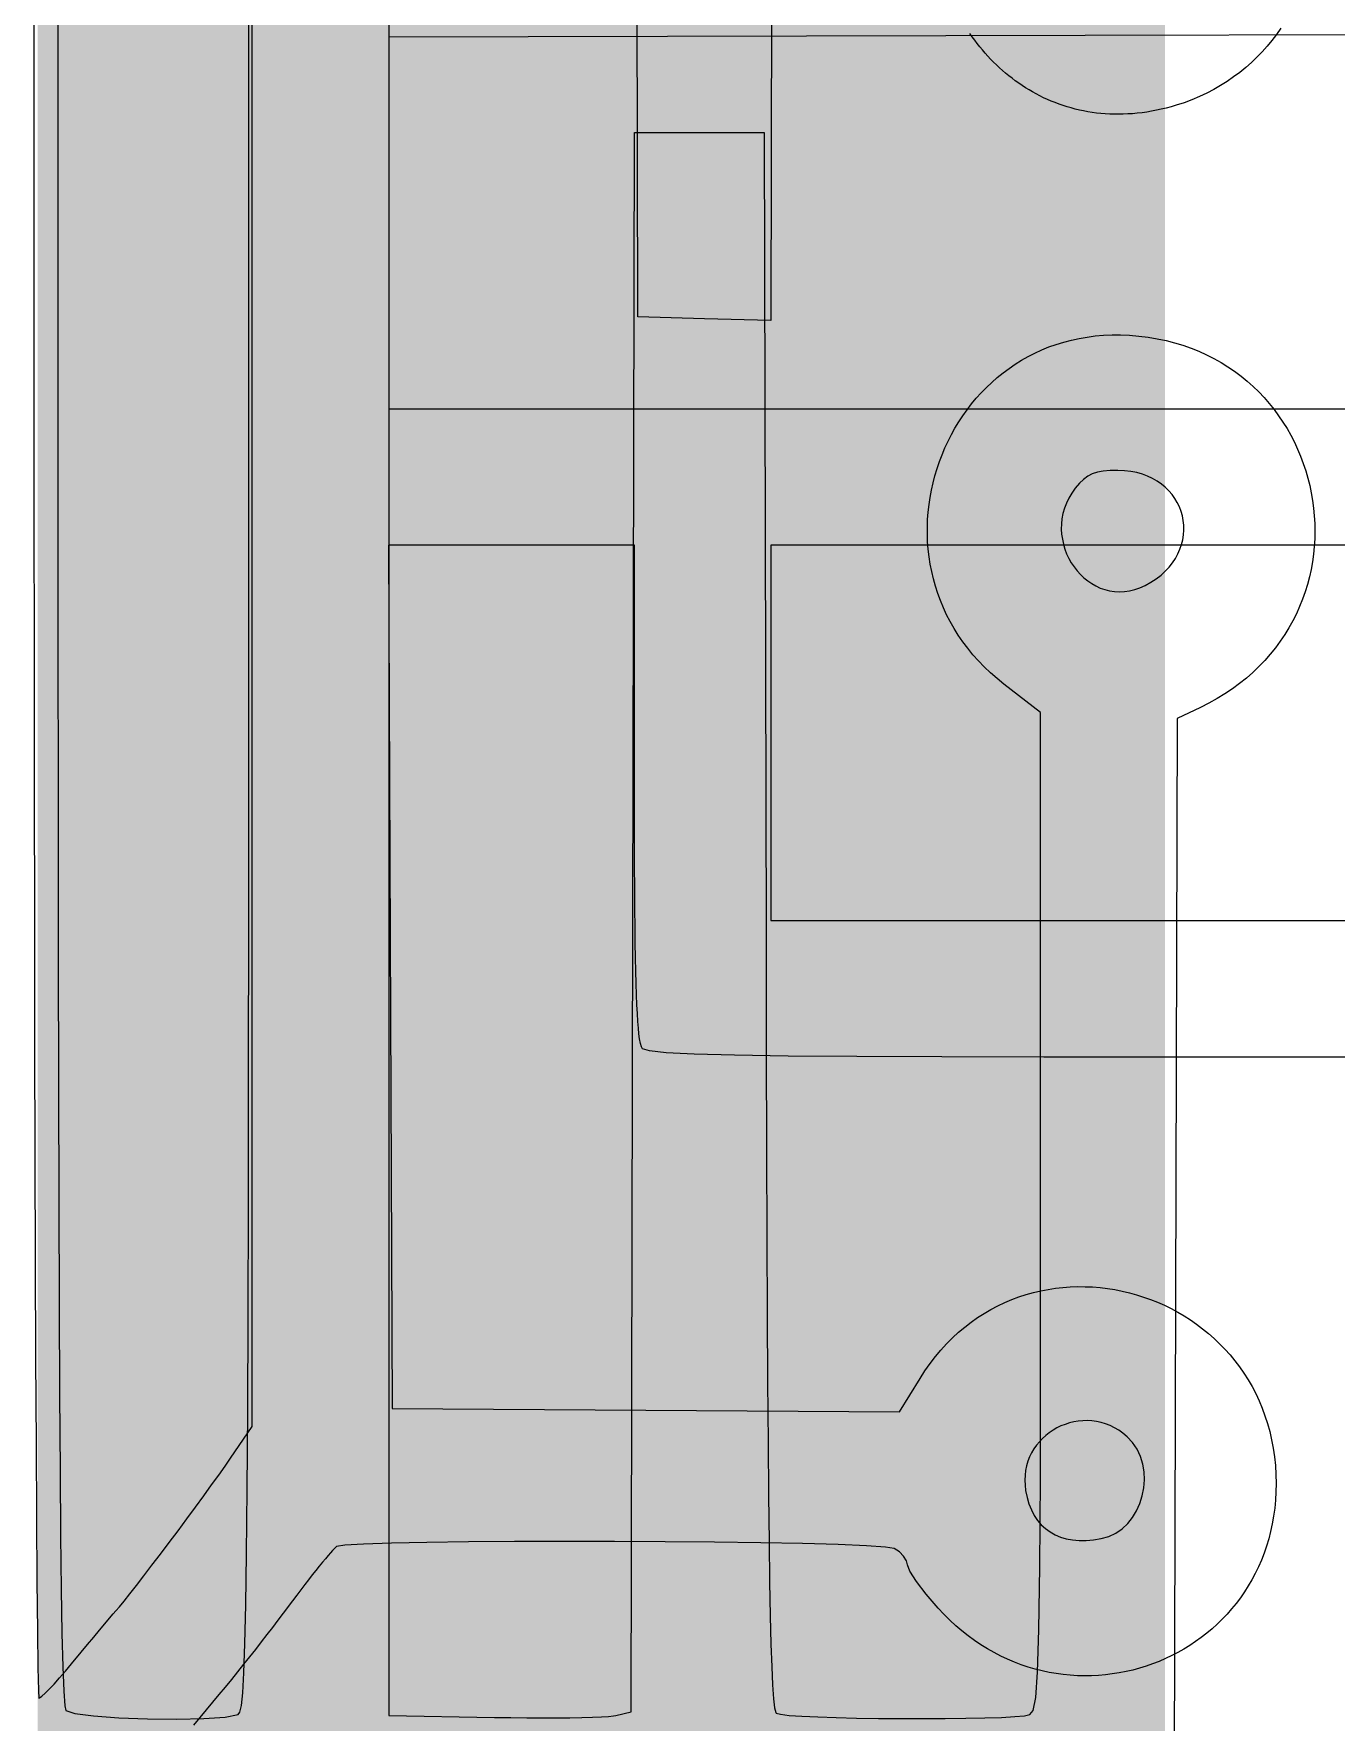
# Model space of a CAD drawing. Header units: inches. Extents: x -14 to 338, y 0 to 125.
# Drawn here: x 26.939 to 30.405, y 50.773 to 55.268 of the extents above; entities that cross this region are included whole.
import ezdxf

# ---------------------------------------------------------------- set-up
doc = ezdxf.new("R2010")
doc.units = ezdxf.units.IN
for name, color, linetype in [('Bottom Layer', 5, 'Continuous'), ('Bottom Overlay', 54, 'Continuous'), ('Top Overlay', 2, 'Continuous')]:
    doc.layers.add(name, color=color, linetype=linetype)

# ---------------------------------------------------------------- blocks, each defined once
blk = doc.blocks.new('IMPORTED_IMAGE_B_2')
at = {"layer": 'Bottom Overlay'}
for p, q in [((14.8864, -10.3656), (14.8864, -6.6741)), ((14.3784, -9.2895), (14.3782, -9.6811)), ((17.1117, -9.5976), (15.2588, -9.6015)), ((15.2588, -9.6015), (15.2588, -14.0702)), ((18.9645, -9.5936), (17.1117, -9.5976)), ((14.3782, -9.6811), (14.3781, -10.0838)), ((14.3782, -9.6811), (14.3782, -9.6811)), ((15.9081, -11.9581), (15.9128, -9.8558)), ((15.9128, -9.8558), (16.2579, -9.8558)), ((16.2579, -9.8558), (16.2626, -11.9913)), ((14.3781, -10.0838), (14.3781, -10.0838)), ((14.3781, -10.0838), (14.3781, -10.6796)), ((14.8864, -10.9591), (14.8864, -10.3656)), ((14.8864, -10.3656), (14.8864, -10.3656)), ((16.9967, -10.4345), (17.0156, -10.4268)), ((17.0156, -10.4268), (17.035, -10.4199)), ((17.035, -10.4199), (17.0549, -10.4137)), ((17.0549, -10.4137), (17.0752, -10.4083)), ((17.0752, -10.4083), (17.096, -10.4038)), ((17.096, -10.4038), (17.1173, -10.4002)), ((17.1173, -10.4002), (17.1389, -10.3974)), ((17.1389, -10.3974), (17.161, -10.3955)), ((17.161, -10.3955), (17.1835, -10.3946)), ((17.1835, -10.3946), (17.2064, -10.3946)), ((17.2064, -10.3946), (17.2298, -10.3956)), ((17.2298, -10.3956), (17.255, -10.3977)), ((17.255, -10.3977), (17.2797, -10.4008)), ((17.2797, -10.4008), (17.3037, -10.4048)), ((17.3037, -10.4048), (17.3271, -10.4098)), ((17.3271, -10.4098), (17.35, -10.4156)), ((17.35, -10.4156), (17.3722, -10.4223)), ((17.3722, -10.4223), (17.3937, -10.4299)), ((16.9095, -10.4838), (16.9259, -10.4726)), ((16.9259, -10.4726), (16.9428, -10.462)), ((16.9428, -10.462), (16.9603, -10.4522)), ((16.9603, -10.4522), (16.9782, -10.443)), ((16.9782, -10.443), (16.9967, -10.4345)), ((17.3937, -10.4299), (17.4147, -10.4383)), ((17.4147, -10.4383), (17.4349, -10.4475)), ((17.4349, -10.4475), (17.4546, -10.4575)), ((17.4546, -10.4575), (17.4736, -10.4681)), ((17.4736, -10.4681), (17.4919, -10.4795)), ((16.8634, -10.521), (16.8782, -10.508)), ((16.8782, -10.508), (16.8936, -10.4956)), ((16.8936, -10.4956), (16.9095, -10.4838)), ((17.4919, -10.4795), (17.5096, -10.4916)), ((17.5096, -10.4916), (17.5267, -10.5044)), ((17.5267, -10.5044), (17.543, -10.5177)), ((17.543, -10.5177), (17.5587, -10.5317)), ((16.8097, -10.5783), (16.8223, -10.5632)), ((16.8223, -10.5632), (16.8354, -10.5486)), ((16.8354, -10.5486), (16.8491, -10.5346)), ((16.8491, -10.5346), (16.8634, -10.521)), ((17.5587, -10.5317), (17.5737, -10.5463)), ((17.5737, -10.5463), (17.588, -10.5614)), ((17.588, -10.5614), (17.6016, -10.577)), ((16.7864, -10.6098), (16.7978, -10.5938)), ((16.7978, -10.5938), (16.8097, -10.5783)), ((17.6016, -10.577), (17.6146, -10.5931)), ((17.6146, -10.5931), (17.6268, -10.6097)), ((16.7559, -10.6601), (16.7655, -10.643)), ((16.7655, -10.643), (16.7756, -10.6262)), ((16.7756, -10.6262), (16.7864, -10.6098)), ((17.6268, -10.6097), (17.6383, -10.6267)), ((17.6383, -10.6267), (17.6492, -10.6442)), ((17.6492, -10.6442), (17.6593, -10.662)), ((14.3781, -10.6796), (14.3781, -10.6796)), ((14.3781, -10.6796), (14.3783, -11.1885)), ((16.7311, -10.7135), (16.7387, -10.6954)), ((16.7387, -10.6954), (16.747, -10.6776)), ((16.747, -10.6776), (16.7559, -10.6601)), ((17.6593, -10.662), (17.6686, -10.6802)), ((17.6686, -10.6802), (17.6773, -10.6988)), ((17.6773, -10.6988), (17.6852, -10.7176)), ((16.7178, -10.7505), (16.7241, -10.7319)), ((16.7241, -10.7319), (16.7311, -10.7135)), ((17.6852, -10.7176), (17.6924, -10.7367)), ((17.6924, -10.7367), (17.6989, -10.7561)), ((16.7029, -10.8077), (16.7072, -10.7884)), ((16.7072, -10.7884), (16.7121, -10.7694)), ((16.7121, -10.7694), (16.7178, -10.7505)), ((17.1077, -10.7793), (17.0968, -10.7898)), ((17.1189, -10.771), (17.1077, -10.7793)), ((17.1077, -10.7793), (17.1077, -10.7793)), ((17.131, -10.7647), (17.1189, -10.771)), ((17.1189, -10.771), (17.1189, -10.771)), ((17.1446, -10.7602), (17.131, -10.7647)), ((17.131, -10.7647), (17.131, -10.7647)), ((17.1602, -10.7574), (17.1446, -10.7602)), ((17.1446, -10.7602), (17.1446, -10.7602)), ((17.1782, -10.7559), (17.1602, -10.7574)), ((17.1602, -10.7574), (17.1602, -10.7574)), ((17.1993, -10.7556), (17.1782, -10.7559)), ((17.1782, -10.7559), (17.1782, -10.7559)), ((17.2167, -10.7563), (17.1993, -10.7556)), ((17.1993, -10.7556), (17.1993, -10.7556)), ((17.2334, -10.7583), (17.2167, -10.7563)), ((17.2167, -10.7563), (17.2167, -10.7563)), ((17.2491, -10.7614), (17.2334, -10.7583)), ((17.2334, -10.7583), (17.2334, -10.7583)), ((17.2641, -10.7656), (17.2491, -10.7614)), ((17.2491, -10.7614), (17.2491, -10.7614)), ((17.2781, -10.7708), (17.2641, -10.7656)), ((17.2641, -10.7656), (17.2641, -10.7656)), ((17.2913, -10.7769), (17.2781, -10.7708)), ((17.2781, -10.7708), (17.2781, -10.7708)), ((17.3035, -10.784), (17.2913, -10.7769)), ((17.2913, -10.7769), (17.2913, -10.7769)), ((17.3148, -10.7918), (17.3035, -10.784)), ((17.3035, -10.784), (17.3035, -10.784)), ((17.6989, -10.7561), (17.7046, -10.7757)), ((17.7046, -10.7757), (17.7095, -10.7955)), ((16.6964, -10.8466), (16.6993, -10.8271)), ((16.6993, -10.8271), (16.7029, -10.8077)), ((17.0685, -10.8291), (17.062, -10.8426)), ((17.0764, -10.8158), (17.0685, -10.8291)), ((17.0685, -10.8291), (17.0685, -10.8291)), ((17.0857, -10.8029), (17.0764, -10.8158)), ((17.0764, -10.8158), (17.0764, -10.8158)), ((17.0968, -10.7898), (17.0857, -10.8029)), ((17.0857, -10.8029), (17.0857, -10.8029)), ((17.0968, -10.7898), (17.0968, -10.7898)), ((17.3252, -10.8004), (17.3148, -10.7918)), ((17.3148, -10.7918), (17.3148, -10.7918)), ((17.3347, -10.8097), (17.3252, -10.8004)), ((17.3252, -10.8004), (17.3252, -10.8004)), ((17.3432, -10.8197), (17.3347, -10.8097)), ((17.3347, -10.8097), (17.3347, -10.8097)), ((17.3507, -10.8302), (17.3432, -10.8197)), ((17.3432, -10.8197), (17.3432, -10.8197)), ((17.3572, -10.8412), (17.3507, -10.8302)), ((17.3507, -10.8302), (17.3507, -10.8302)), ((17.7095, -10.7955), (17.7137, -10.8155)), ((17.7137, -10.8155), (17.7172, -10.8356)), ((16.6928, -10.886), (16.6942, -10.8662)), ((16.6942, -10.8662), (16.6964, -10.8466)), ((17.0529, -10.8701), (17.0502, -10.884)), ((17.0568, -10.8563), (17.0529, -10.8701)), ((17.0529, -10.8701), (17.0529, -10.8701)), ((17.062, -10.8426), (17.0568, -10.8563)), ((17.0568, -10.8563), (17.0568, -10.8563)), ((17.062, -10.8426), (17.062, -10.8426)), ((17.3627, -10.8527), (17.3572, -10.8412)), ((17.3572, -10.8412), (17.3572, -10.8412)), ((17.3672, -10.8645), (17.3627, -10.8527)), ((17.3627, -10.8527), (17.3627, -10.8527)), ((17.3706, -10.8766), (17.3672, -10.8645)), ((17.3672, -10.8645), (17.3672, -10.8645)), ((17.373, -10.889), (17.3706, -10.8766)), ((17.3706, -10.8766), (17.3706, -10.8766)), ((17.7172, -10.8356), (17.7199, -10.8559)), ((17.7199, -10.8559), (17.7218, -10.8762)), ((17.7218, -10.8762), (17.7229, -10.8966)), ((16.692, -10.9058), (16.6928, -10.886)), ((16.692, -10.9256), (16.692, -10.9058)), ((17.0488, -10.8978), (17.0485, -10.9116)), ((17.0485, -10.9116), (17.0485, -10.9116)), ((17.0485, -10.9116), (17.0493, -10.9253)), ((17.0502, -10.884), (17.0488, -10.8978)), ((17.0488, -10.8978), (17.0488, -10.8978)), ((17.0502, -10.884), (17.0502, -10.884)), ((17.3743, -10.9016), (17.373, -10.889)), ((17.373, -10.889), (17.373, -10.889)), ((17.3736, -10.9271), (17.3745, -10.9143)), ((17.3745, -10.9143), (17.3743, -10.9016)), ((17.3743, -10.9016), (17.3743, -10.9016)), ((17.3745, -10.9143), (17.3745, -10.9143)), ((17.7232, -10.9171), (17.7228, -10.9375)), ((17.7229, -10.8966), (17.7232, -10.9171)), ((14.8863, -11.486), (14.8864, -10.9591)), ((14.8864, -10.9591), (14.8864, -10.9591)), ((16.6928, -10.9454), (16.692, -10.9256)), ((16.6943, -10.9653), (16.6928, -10.9454)), ((16.6966, -10.9851), (16.6943, -10.9653)), ((17.0493, -10.9253), (17.0493, -10.9253)), ((17.0493, -10.9253), (17.0512, -10.9388)), ((17.0512, -10.9388), (17.0512, -10.9388)), ((17.0512, -10.9388), (17.054, -10.952)), ((17.054, -10.952), (17.054, -10.952)), ((17.054, -10.952), (17.0579, -10.9649)), ((17.0579, -10.9649), (17.0579, -10.9649)), ((17.0579, -10.9649), (17.0627, -10.9774)), ((17.3588, -10.9775), (17.3643, -10.9651)), ((17.3643, -10.9651), (17.3685, -10.9525)), ((17.3643, -10.9651), (17.3643, -10.9651)), ((17.3685, -10.9525), (17.3717, -10.9398)), ((17.3685, -10.9525), (17.3685, -10.9525)), ((17.3717, -10.9398), (17.3736, -10.9271)), ((17.3717, -10.9398), (17.3717, -10.9398)), ((17.3736, -10.9271), (17.3736, -10.9271)), ((17.7216, -10.958), (17.7195, -10.9784)), ((17.7228, -10.9375), (17.7216, -10.958)), ((16.6996, -11.0048), (16.6966, -10.9851)), ((16.7035, -11.0245), (16.6996, -11.0048)), ((17.0627, -10.9774), (17.0627, -10.9774)), ((17.0627, -10.9774), (17.0684, -10.9895)), ((17.0684, -10.9895), (17.0684, -10.9895)), ((17.0684, -10.9895), (17.075, -11.0011)), ((17.075, -11.0011), (17.075, -11.0011)), ((17.075, -11.0011), (17.0823, -11.0122)), ((17.0823, -11.0122), (17.0823, -11.0122)), ((17.0823, -11.0122), (17.0904, -11.0226)), ((17.3252, -11.0237), (17.3354, -11.0127)), ((17.3354, -11.0127), (17.3444, -11.0013)), ((17.3354, -11.0127), (17.3354, -11.0127)), ((17.3444, -11.0013), (17.3522, -10.9896)), ((17.3444, -11.0013), (17.3444, -11.0013)), ((17.3522, -10.9896), (17.3588, -10.9775)), ((17.3522, -10.9896), (17.3522, -10.9896)), ((17.3588, -10.9775), (17.3588, -10.9775)), ((17.7167, -10.9987), (17.7131, -11.019)), ((17.7195, -10.9784), (17.7167, -10.9987)), ((16.7081, -11.0441), (16.7035, -11.0245)), ((16.7135, -11.0635), (16.7081, -11.0441)), ((17.0904, -11.0226), (17.0904, -11.0226)), ((17.0904, -11.0226), (17.0992, -11.0323)), ((17.0992, -11.0323), (17.0992, -11.0323)), ((17.0992, -11.0323), (17.1086, -11.0413)), ((17.1086, -11.0413), (17.1086, -11.0413)), ((17.1086, -11.0413), (17.1187, -11.0495)), ((17.1187, -11.0495), (17.1187, -11.0495)), ((17.1187, -11.0495), (17.1294, -11.0568)), ((17.1294, -11.0568), (17.1294, -11.0568)), ((17.1294, -11.0568), (17.1406, -11.0631)), ((17.2718, -11.0617), (17.2871, -11.0532)), ((17.2871, -11.0532), (17.3011, -11.044)), ((17.2871, -11.0532), (17.2871, -11.0532)), ((17.3011, -11.044), (17.3138, -11.0341)), ((17.3011, -11.044), (17.3011, -11.044)), ((17.3138, -11.0341), (17.3252, -11.0237)), ((17.3138, -11.0341), (17.3138, -11.0341)), ((17.3252, -11.0237), (17.3252, -11.0237)), ((17.7086, -11.0391), (17.7033, -11.0591)), ((17.7131, -11.019), (17.7086, -11.0391)), ((16.7197, -11.0828), (16.7135, -11.0635)), ((16.7267, -11.102), (16.7197, -11.0828)), ((16.7346, -11.1209), (16.7267, -11.102)), ((17.1406, -11.0631), (17.1406, -11.0631)), ((17.1406, -11.0631), (17.1522, -11.0685)), ((17.1522, -11.0685), (17.1522, -11.0685)), ((17.1522, -11.0685), (17.1643, -11.0728)), ((17.1643, -11.0728), (17.1643, -11.0728)), ((17.1643, -11.0728), (17.1769, -11.076)), ((17.1769, -11.076), (17.1769, -11.076)), ((17.1769, -11.076), (17.1897, -11.078)), ((17.1897, -11.078), (17.1897, -11.078)), ((17.1897, -11.078), (17.2029, -11.0787)), ((17.2029, -11.0787), (17.2163, -11.0782)), ((17.2029, -11.0787), (17.2029, -11.0787)), ((17.2163, -11.0782), (17.23, -11.0763)), ((17.2163, -11.0782), (17.2163, -11.0782)), ((17.23, -11.0763), (17.2438, -11.0729)), ((17.23, -11.0763), (17.23, -11.0763)), ((17.2438, -11.0729), (17.2578, -11.0681)), ((17.2438, -11.0729), (17.2438, -11.0729)), ((17.2578, -11.0681), (17.2718, -11.0617)), ((17.2578, -11.0681), (17.2578, -11.0681)), ((17.2718, -11.0617), (17.2718, -11.0617)), ((17.6903, -11.0985), (17.6826, -11.1179)), ((17.6972, -11.0789), (17.6903, -11.0985)), ((17.7033, -11.0591), (17.6972, -11.0789)), ((16.7432, -11.1396), (16.7346, -11.1209)), ((16.7528, -11.1581), (16.7432, -11.1396)), ((17.674, -11.137), (17.6646, -11.1558)), ((17.6826, -11.1179), (17.674, -11.137)), ((14.3783, -11.1885), (14.3783, -11.1885)), ((14.3783, -11.1885), (14.3786, -11.6481)), ((16.7631, -11.1763), (16.7528, -11.1581)), ((16.7743, -11.1942), (16.7631, -11.1763)), ((17.6431, -11.1926), (17.6312, -11.2104)), ((17.6543, -11.1744), (17.6431, -11.1926)), ((17.6646, -11.1558), (17.6543, -11.1744)), ((16.7864, -11.2119), (16.7743, -11.1942)), ((16.7994, -11.2291), (16.7864, -11.2119)), ((16.8132, -11.2461), (16.7994, -11.2291)), ((17.6183, -11.2278), (17.6046, -11.2448)), ((17.6312, -11.2104), (17.6183, -11.2278)), ((16.8279, -11.2626), (16.8132, -11.2461)), ((16.8435, -11.2787), (16.8279, -11.2626)), ((16.8601, -11.2945), (16.8435, -11.2787)), ((17.5745, -11.2775), (17.5582, -11.2932)), ((17.59, -11.2614), (17.5745, -11.2775)), ((17.6046, -11.2448), (17.59, -11.2614)), ((16.8775, -11.3097), (16.8601, -11.2945)), ((16.8959, -11.3245), (16.8775, -11.3097)), ((16.9935, -11.3999), (16.8959, -11.3245)), ((17.5228, -11.3228), (17.5037, -11.3368)), ((17.5409, -11.3083), (17.5228, -11.3228)), ((17.5582, -11.2932), (17.5409, -11.3083)), ((17.4629, -11.3629), (17.4412, -11.3749)), ((17.4838, -11.3501), (17.4629, -11.3629)), ((17.5037, -11.3368), (17.4838, -11.3501)), ((16.9935, -12.7285), (16.9935, -11.3999)), ((17.3571, -11.4156), (17.3478, -14.4153)), ((17.4185, -11.3863), (17.3571, -11.4156)), ((17.4412, -11.3749), (17.4185, -11.3863)), ((14.886, -11.9503), (14.8863, -11.486)), ((14.8863, -11.486), (14.8863, -11.486)), ((14.3786, -11.6481), (14.3786, -11.6481)), ((14.3786, -11.6481), (14.3791, -12.0487)), ((14.8856, -12.3558), (14.886, -11.9503)), ((14.886, -11.9503), (14.886, -11.9503)), ((15.9035, -14.0604), (15.9081, -11.9581)), ((16.2626, -11.9913), (16.2634, -12.3007)), ((14.3791, -12.0487), (14.3791, -12.0487)), ((14.3791, -12.0487), (14.3797, -12.3961)), ((16.2634, -12.3007), (16.2642, -12.5643)), ((14.885, -12.7066), (14.8856, -12.3558)), ((14.8856, -12.3558), (14.8856, -12.3558)), ((14.3797, -12.3961), (14.3797, -12.3961)), ((14.3797, -12.3961), (14.3804, -12.7052)), ((16.2642, -12.5643), (16.265, -12.8022)), ((14.3804, -12.7052), (14.3804, -12.7052)), ((14.3804, -12.7052), (14.3814, -12.9776)), ((14.8842, -13.0064), (14.885, -12.7066)), ((14.885, -12.7066), (14.885, -12.7066)), ((16.9934, -13.1287), (16.9935, -12.7285)), ((16.265, -12.8022), (16.2659, -13.0028)), ((14.3814, -12.9776), (14.3814, -12.9776)), ((14.3814, -12.9776), (14.3825, -13.2151)), ((14.8832, -13.2594), (14.8842, -13.0064)), ((14.8842, -13.0064), (14.8842, -13.0064)), ((16.2659, -13.0028), (16.2669, -13.1828)), ((16.9927, -13.4405), (16.9934, -13.1287)), ((14.3825, -13.2151), (14.3825, -13.2151)), ((14.3825, -13.2151), (14.3838, -13.4193)), ((16.2669, -13.1828), (16.2681, -13.3431)), ((14.8818, -13.4692), (14.8832, -13.2594)), ((14.8832, -13.2594), (14.8832, -13.2594)), ((16.2681, -13.3431), (16.2693, -13.4845)), ((14.3838, -13.4193), (14.3838, -13.4193)), ((14.3838, -13.4193), (14.3853, -13.5918)), ((16.9913, -13.6749), (16.9927, -13.4405)), ((14.8802, -13.6399), (14.8818, -13.4692)), ((14.8818, -13.4692), (14.8818, -13.4692)), ((16.2693, -13.4845), (16.2706, -13.6079)), ((14.3853, -13.5918), (14.3853, -13.5918)), ((14.3853, -13.5918), (14.387, -13.7344)), ((16.2706, -13.6079), (16.2722, -13.7144)), ((14.8782, -13.7755), (14.8802, -13.6399)), ((14.8802, -13.6399), (14.8802, -13.6399)), ((16.9889, -13.8427), (16.9913, -13.6749)), ((14.387, -13.7344), (14.387, -13.7344)), ((14.387, -13.7344), (14.389, -13.852)), ((16.2722, -13.7144), (16.2738, -13.8048)), ((14.8759, -13.8797), (14.8782, -13.7755)), ((14.8782, -13.7755), (14.8782, -13.7755)), ((16.2738, -13.8048), (16.2757, -13.8801)), ((16.9853, -13.955), (16.9889, -13.8427)), ((14.389, -13.852), (14.389, -13.852)), ((14.389, -13.852), (14.3912, -13.9412)), ((14.8732, -13.9565), (14.8759, -13.8797)), ((14.8759, -13.8797), (14.8759, -13.8797)), ((16.2757, -13.8801), (16.2777, -13.941)), ((14.3912, -13.9412), (14.3912, -13.9412)), ((14.3912, -13.9412), (14.3938, -14.0054)), ((14.87, -14.0098), (14.8732, -13.9565)), ((14.8732, -13.9565), (14.8732, -13.9565)), ((16.2777, -13.941), (16.2799, -13.9887)), ((16.9803, -14.0227), (16.9853, -13.955)), ((14.3938, -14.0054), (14.3938, -14.0054)), ((14.3938, -14.0054), (14.3967, -14.0443)), ((14.8664, -14.0436), (14.87, -14.0098)), ((14.87, -14.0098), (14.87, -14.0098)), ((16.2799, -13.9887), (16.2824, -14.0259)), ((16.2824, -14.0259), (16.2853, -14.0501)), ((16.9735, -14.0568), (16.9803, -14.0227)), ((14.3967, -14.0443), (14.3967, -14.0443)), ((14.3967, -14.0443), (14.3996, -14.0575)), ((14.3996, -14.0575), (14.3996, -14.0575)), ((14.3996, -14.0575), (14.4236, -14.0653)), ((14.4236, -14.0653), (14.4236, -14.0653)), ((14.4236, -14.0653), (14.4731, -14.0717)), ((14.8232, -14.0747), (14.8577, -14.0682)), ((14.8577, -14.0682), (14.8623, -14.0618)), ((14.8577, -14.0682), (14.8577, -14.0682)), ((14.8623, -14.0618), (14.8664, -14.0436)), ((14.8623, -14.0618), (14.8623, -14.0618)), ((14.8664, -14.0436), (14.8664, -14.0436)), ((15.2588, -14.0702), (15.5404, -14.0754)), ((15.8571, -14.0715), (15.8627, -14.0705)), ((15.8627, -14.0705), (15.9035, -14.0604)), ((16.2853, -14.0501), (16.2886, -14.0628)), ((16.2886, -14.0628), (16.2898, -14.0643)), ((16.2898, -14.0643), (16.3012, -14.0673)), ((16.3012, -14.0673), (16.3246, -14.07)), ((16.3246, -14.07), (16.3582, -14.0723)), ((16.9506, -14.0711), (16.9649, -14.0682)), ((16.9649, -14.0682), (16.9735, -14.0568)), ((14.4731, -14.0717), (14.4731, -14.0717)), ((14.4731, -14.0717), (14.5401, -14.0765)), ((14.5401, -14.0765), (14.5401, -14.0765)), ((14.5401, -14.0765), (14.6167, -14.0793)), ((14.6167, -14.0793), (14.6167, -14.0793)), ((14.6167, -14.0793), (14.6947, -14.0801)), ((14.6947, -14.0801), (14.7662, -14.0786)), ((14.6947, -14.0801), (14.6947, -14.0801)), ((14.7662, -14.0786), (14.8232, -14.0747)), ((14.7662, -14.0786), (14.7662, -14.0786)), ((14.8232, -14.0747), (14.8232, -14.0747)), ((15.5404, -14.0754), (15.5836, -14.076)), ((15.5836, -14.076), (15.6257, -14.0764)), ((15.6257, -14.0764), (15.6662, -14.0766)), ((15.6662, -14.0766), (15.7045, -14.0765)), ((15.7045, -14.0765), (15.7401, -14.0762)), ((15.7401, -14.0762), (15.7723, -14.0757)), ((15.7723, -14.0757), (15.8007, -14.0749)), ((15.8007, -14.0749), (15.8247, -14.074)), ((15.8247, -14.074), (15.8437, -14.0728)), ((15.8437, -14.0728), (15.8571, -14.0715)), ((16.3582, -14.0723), (16.4004, -14.0743)), ((16.4004, -14.0743), (16.4495, -14.0759)), ((16.4495, -14.0759), (16.5037, -14.0772)), ((16.5037, -14.0772), (16.5616, -14.0781)), ((16.5616, -14.0781), (16.6212, -14.0787)), ((16.6212, -14.0787), (16.6811, -14.0788)), ((16.6811, -14.0788), (16.7395, -14.0786)), ((16.7395, -14.0786), (16.7947, -14.0779)), ((16.7947, -14.0779), (16.8451, -14.0769)), ((16.8451, -14.0769), (16.889, -14.0754)), ((16.889, -14.0754), (16.9247, -14.0734)), ((16.9247, -14.0734), (16.9506, -14.0711))]:
    blk.add_line(p, q, dxfattribs=at)
blk = doc.blocks.new('IMPORTED_IMAGE_B_3')
at = {"layer": 'Top Overlay'}
for p, q in [((14.314, -6.1228), (14.314, -10.0738)), ((14.8952, -13.3007), (14.8952, -6.1228)), ((15.2586, -6.1228), (15.2586, -10.5915)), ((16.2849, -6.1319), (16.2757, -10.3567)), ((15.9216, -10.3463), (15.917, -8.2346)), ((16.8114, -9.601), (16.8051, -9.592)), ((16.8179, -9.6099), (16.8114, -9.601)), ((16.8246, -9.6187), (16.8179, -9.6099)), ((16.8314, -9.6273), (16.8246, -9.6187)), ((17.6089, -9.6104), (17.5962, -9.6258)), ((17.621, -9.5945), (17.6089, -9.6104)), ((17.6324, -9.5783), (17.621, -9.5945)), ((16.8384, -9.6358), (16.8314, -9.6273)), ((16.8455, -9.6441), (16.8384, -9.6358)), ((16.8529, -9.6522), (16.8455, -9.6441)), ((16.8604, -9.6602), (16.8529, -9.6522)), ((16.868, -9.6681), (16.8604, -9.6602)), ((17.5689, -9.6552), (17.5543, -9.6692)), ((17.5828, -9.6407), (17.5689, -9.6552)), ((17.5962, -9.6258), (17.5828, -9.6407)), ((16.8758, -9.6757), (16.868, -9.6681)), ((16.8838, -9.6832), (16.8758, -9.6757)), ((16.892, -9.6905), (16.8838, -9.6832)), ((16.9003, -9.6977), (16.892, -9.6905)), ((16.9087, -9.7046), (16.9003, -9.6977)), ((16.9173, -9.7114), (16.9087, -9.7046)), ((17.507, -9.7079), (17.49, -9.7197)), ((17.5234, -9.6956), (17.507, -9.7079)), ((17.5391, -9.6826), (17.5234, -9.6956)), ((17.5543, -9.6692), (17.5391, -9.6826)), ((16.9261, -9.7179), (16.9173, -9.7114)), ((16.935, -9.7243), (16.9261, -9.7179)), ((16.944, -9.7305), (16.935, -9.7243)), ((16.9532, -9.7364), (16.944, -9.7305)), ((16.9626, -9.7422), (16.9532, -9.7364)), ((16.9721, -9.7477), (16.9626, -9.7422)), ((16.9817, -9.753), (16.9721, -9.7477)), ((16.9915, -9.7581), (16.9817, -9.753)), ((17.4353, -9.7511), (17.4159, -9.7602)), ((17.4541, -9.7413), (17.4353, -9.7511)), ((17.4723, -9.7308), (17.4541, -9.7413)), ((17.49, -9.7197), (17.4723, -9.7308)), ((17.0014, -9.763), (16.9915, -9.7581)), ((17.0115, -9.7676), (17.0014, -9.763)), ((17.0216, -9.772), (17.0115, -9.7676)), ((17.0319, -9.7762), (17.0216, -9.772)), ((17.0424, -9.7801), (17.0319, -9.7762)), ((17.053, -9.7838), (17.0424, -9.7801)), ((17.0637, -9.7872), (17.053, -9.7838)), ((17.0745, -9.7904), (17.0637, -9.7872)), ((17.0854, -9.7933), (17.0745, -9.7904)), ((17.0965, -9.7959), (17.0854, -9.7933)), ((17.1077, -9.7983), (17.0965, -9.7959)), ((17.119, -9.8004), (17.1077, -9.7983)), ((17.2888, -9.799), (17.276, -9.8012)), ((17.3017, -9.7965), (17.2888, -9.799)), ((17.3146, -9.7937), (17.3017, -9.7965)), ((17.3277, -9.7906), (17.3146, -9.7937)), ((17.3408, -9.7871), (17.3277, -9.7906)), ((17.354, -9.7832), (17.3408, -9.7871)), ((17.3753, -9.7763), (17.354, -9.7832)), ((17.3959, -9.7686), (17.3753, -9.7763)), ((17.4159, -9.7602), (17.3959, -9.7686)), ((17.1304, -9.8022), (17.119, -9.8004)), ((17.142, -9.8038), (17.1304, -9.8022)), ((17.1536, -9.8051), (17.142, -9.8038)), ((17.1654, -9.806), (17.1536, -9.8051)), ((17.1773, -9.8067), (17.1654, -9.806)), ((17.1893, -9.8071), (17.1773, -9.8067)), ((17.2013, -9.8072), (17.1893, -9.8071)), ((17.2135, -9.807), (17.2013, -9.8072)), ((17.2258, -9.8064), (17.2135, -9.807)), ((17.2382, -9.8056), (17.2258, -9.8064)), ((17.2507, -9.8044), (17.2382, -9.8056)), ((17.2633, -9.803), (17.2507, -9.8044)), ((17.276, -9.8012), (17.2633, -9.803)), ((14.314, -10.0738), (14.314, -10.0738)), ((14.314, -10.0738), (14.314, -10.4763)), ((16.0986, -10.3515), (15.9216, -10.3463)), ((16.2757, -10.3567), (16.0986, -10.3515)), ((14.314, -10.4763), (14.314, -10.4763)), ((14.314, -10.4763), (14.3142, -10.8674)), ((15.2586, -10.5915), (18.9776, -10.5915)), ((14.3142, -10.8674), (14.3142, -10.8674)), ((14.3142, -10.8674), (14.3146, -11.2453)), ((15.9125, -10.9548), (15.2583, -10.9548)), ((15.2583, -10.9548), (15.2676, -13.2527)), ((15.9125, -11.6142), (15.9125, -10.9548)), ((18.9776, -10.9548), (16.2758, -10.9548)), ((16.2758, -10.9548), (16.2758, -11.9539)), ((14.3146, -11.2453), (14.3146, -11.2453)), ((14.3146, -11.2453), (14.315, -11.6078)), ((14.315, -11.6078), (14.315, -11.6078)), ((14.315, -11.6078), (14.3156, -11.9529)), ((15.9125, -11.6369), (15.9125, -11.6142)), ((15.9126, -11.7231), (15.9125, -11.6369)), ((15.9129, -11.8023), (15.9126, -11.7231)), ((15.9133, -11.8746), (15.9129, -11.8023)), ((15.9136, -11.9245), (15.9133, -11.8746)), ((14.3156, -11.9529), (14.3156, -11.9529)), ((14.3156, -11.9529), (14.3163, -12.2787)), ((15.9141, -11.9708), (15.9136, -11.9245)), ((16.2758, -11.9539), (18.0361, -11.9539)), ((15.9147, -12.0136), (15.9141, -11.9708)), ((15.9154, -12.053), (15.9147, -12.0136)), ((15.9162, -12.089), (15.9154, -12.053)), ((15.917, -12.1218), (15.9162, -12.089)), ((15.918, -12.1514), (15.917, -12.1218)), ((15.9191, -12.178), (15.918, -12.1514)), ((15.9203, -12.2016), (15.9191, -12.178)), ((15.9216, -12.2224), (15.9203, -12.2016)), ((15.9231, -12.2404), (15.9216, -12.2224)), ((15.9246, -12.2557), (15.9231, -12.2404)), ((15.9263, -12.2684), (15.9246, -12.2557)), ((15.9287, -12.2815), (15.9263, -12.2684)), ((14.3163, -12.2787), (14.3163, -12.2787)), ((14.3163, -12.2787), (14.3171, -12.583)), ((15.9314, -12.2905), (15.9287, -12.2815)), ((15.9343, -12.2954), (15.9314, -12.2905)), ((15.9525, -12.3011), (15.9343, -12.2954)), ((15.9971, -12.3058), (15.9525, -12.3011)), ((16.0713, -12.3095), (15.9971, -12.3058)), ((16.1784, -12.3125), (16.0713, -12.3095)), ((16.3217, -12.3147), (16.1784, -12.3125)), ((16.5046, -12.3161), (16.3217, -12.3147)), ((16.7303, -12.317), (16.5046, -12.3161)), ((17.0022, -12.3172), (16.7303, -12.317)), ((18.0482, -12.3172), (17.0022, -12.3172)), ((14.3171, -12.583), (14.3171, -12.583)), ((14.3171, -12.583), (14.318, -12.8639)), ((14.318, -12.8639), (14.318, -12.8639)), ((14.318, -12.8639), (14.3189, -13.1193)), ((16.9548, -12.9498), (16.9741, -12.9443)), ((16.9741, -12.9443), (16.9936, -12.9397)), ((16.9936, -12.9397), (17.0132, -12.9359)), ((17.0132, -12.9359), (17.0328, -12.9329)), ((17.0328, -12.9329), (17.0526, -12.9307)), ((17.0526, -12.9307), (17.0724, -12.9293)), ((17.0724, -12.9293), (17.0922, -12.9286)), ((17.0922, -12.9286), (17.112, -12.9287)), ((17.112, -12.9287), (17.1318, -12.9295)), ((17.1318, -12.9295), (17.1515, -12.9312)), ((17.1515, -12.9312), (17.1712, -12.9335)), ((17.1712, -12.9335), (17.1908, -12.9366)), ((17.1908, -12.9366), (17.2102, -12.9404)), ((17.2102, -12.9404), (17.2295, -12.945)), ((17.2295, -12.945), (17.2486, -12.9502)), ((16.8433, -12.9997), (16.8613, -12.9893)), ((16.8613, -12.9893), (16.8795, -12.9797)), ((16.8795, -12.9797), (16.898, -12.971)), ((16.898, -12.971), (16.9167, -12.9631)), ((16.9167, -12.9631), (16.9356, -12.956)), ((16.9356, -12.956), (16.9548, -12.9498)), ((17.2486, -12.9502), (17.2675, -12.9562)), ((17.2675, -12.9562), (17.2862, -12.9629)), ((17.2862, -12.9629), (17.3046, -12.9703)), ((17.3046, -12.9703), (17.3228, -12.9783)), ((17.3228, -12.9783), (17.3406, -12.987)), ((17.3406, -12.987), (17.3582, -12.9964)), ((16.775, -13.0501), (16.7916, -13.0362)), ((16.7916, -13.0362), (16.8085, -13.0232)), ((16.8085, -13.0232), (16.8257, -13.011)), ((16.8257, -13.011), (16.8433, -12.9997)), ((17.3582, -12.9964), (17.3754, -13.0065)), ((17.3754, -13.0065), (17.3922, -13.0172)), ((17.3922, -13.0172), (17.4086, -13.0286)), ((17.4086, -13.0286), (17.4246, -13.0406)), ((16.7281, -13.0973), (16.7433, -13.0806)), ((16.7433, -13.0806), (16.759, -13.0649)), ((16.759, -13.0649), (16.775, -13.0501)), ((17.4246, -13.0406), (17.4401, -13.0533)), ((17.4401, -13.0533), (17.4552, -13.0666)), ((17.4552, -13.0666), (17.4698, -13.0805)), ((17.4698, -13.0805), (17.4839, -13.095)), ((14.3189, -13.1193), (14.3189, -13.1193)), ((14.3189, -13.1193), (14.32, -13.3472)), ((16.6993, -13.1332), (16.7134, -13.1148)), ((16.7134, -13.1148), (16.7281, -13.0973)), ((17.4839, -13.095), (17.4974, -13.1101)), ((17.4974, -13.1101), (17.5104, -13.1258)), ((17.5104, -13.1258), (17.5227, -13.1422)), ((16.6725, -13.1729), (16.6856, -13.1526)), ((16.6856, -13.1526), (16.6993, -13.1332)), ((17.5227, -13.1422), (17.5345, -13.1591)), ((17.5345, -13.1591), (17.5456, -13.1765)), ((16.6176, -13.2623), (16.6725, -13.1729)), ((17.5456, -13.1765), (17.556, -13.1946)), ((17.556, -13.1946), (17.5657, -13.2132)), ((17.5657, -13.2132), (17.5747, -13.2324)), ((15.2676, -13.2527), (15.9426, -13.2575)), ((15.9426, -13.2575), (16.6176, -13.2623)), ((17.5747, -13.2324), (17.583, -13.2521)), ((17.583, -13.2521), (17.5905, -13.2723)), ((14.8374, -13.3857), (14.8952, -13.3007)), ((14.8952, -13.3007), (14.8952, -13.3007)), ((17.0368, -13.3048), (17.0264, -13.3108)), ((17.0475, -13.2996), (17.0368, -13.3048)), ((17.0368, -13.3048), (17.0368, -13.3048)), ((17.0586, -13.2952), (17.0475, -13.2996)), ((17.0475, -13.2996), (17.0475, -13.2996)), ((17.07, -13.2915), (17.0586, -13.2952)), ((17.0586, -13.2952), (17.0586, -13.2952)), ((17.0817, -13.2887), (17.07, -13.2915)), ((17.07, -13.2915), (17.07, -13.2915)), ((17.0936, -13.2867), (17.0817, -13.2887)), ((17.0817, -13.2887), (17.0817, -13.2887)), ((17.1056, -13.2855), (17.0936, -13.2867)), ((17.0936, -13.2867), (17.0936, -13.2867)), ((17.1177, -13.2853), (17.1056, -13.2855)), ((17.1056, -13.2855), (17.1056, -13.2855)), ((17.1299, -13.286), (17.1177, -13.2853)), ((17.1177, -13.2853), (17.1177, -13.2853)), ((17.1421, -13.2876), (17.1299, -13.286)), ((17.1299, -13.286), (17.1299, -13.286)), ((17.1543, -13.2903), (17.1421, -13.2876)), ((17.1421, -13.2876), (17.1421, -13.2876)), ((17.1663, -13.2939), (17.1543, -13.2903)), ((17.1543, -13.2903), (17.1543, -13.2903)), ((17.1782, -13.2986), (17.1663, -13.2939)), ((17.1663, -13.2939), (17.1663, -13.2939)), ((17.1899, -13.3043), (17.1782, -13.2986)), ((17.1782, -13.2986), (17.1782, -13.2986)), ((17.2014, -13.3111), (17.1899, -13.3043)), ((17.1899, -13.3043), (17.1899, -13.3043)), ((17.5905, -13.2723), (17.5972, -13.2931)), ((17.5972, -13.2931), (17.6032, -13.3144)), ((14.32, -13.3472), (14.32, -13.3472)), ((14.32, -13.3472), (14.3211, -13.5456)), ((16.9825, -13.3508), (16.9756, -13.3607)), ((16.9901, -13.3416), (16.9825, -13.3508)), ((16.9825, -13.3508), (16.9825, -13.3508)), ((16.9983, -13.3329), (16.9901, -13.3416)), ((16.9901, -13.3416), (16.9901, -13.3416)), ((17.0071, -13.3249), (16.9983, -13.3329)), ((16.9983, -13.3329), (16.9983, -13.3329)), ((17.0165, -13.3175), (17.0071, -13.3249)), ((17.0071, -13.3249), (17.0071, -13.3249)), ((17.0264, -13.3108), (17.0165, -13.3175)), ((17.0165, -13.3175), (17.0165, -13.3175)), ((17.0264, -13.3108), (17.0264, -13.3108)), ((17.2126, -13.319), (17.2014, -13.3111)), ((17.2014, -13.3111), (17.2014, -13.3111)), ((17.2234, -13.3281), (17.2126, -13.319)), ((17.2126, -13.319), (17.2126, -13.319)), ((17.2383, -13.3439), (17.2234, -13.3281)), ((17.2234, -13.3281), (17.2234, -13.3281)), ((17.2502, -13.3616), (17.2383, -13.3439)), ((17.2383, -13.3439), (17.2383, -13.3439)), ((17.6032, -13.3144), (17.6082, -13.3363)), ((17.6082, -13.3363), (17.6124, -13.3586)), ((14.8232, -13.4063), (14.8374, -13.3857)), ((14.8374, -13.3857), (14.8374, -13.3857)), ((16.9597, -13.3935), (16.9561, -13.4054)), ((16.9642, -13.382), (16.9597, -13.3935)), ((16.9597, -13.3935), (16.9597, -13.3935)), ((16.9695, -13.3711), (16.9642, -13.382)), ((16.9642, -13.382), (16.9642, -13.382)), ((16.9756, -13.3607), (16.9695, -13.3711)), ((16.9695, -13.3711), (16.9695, -13.3711)), ((16.9756, -13.3607), (16.9756, -13.3607)), ((17.2592, -13.3807), (17.2502, -13.3616)), ((17.2502, -13.3616), (17.2502, -13.3616)), ((17.2654, -13.4009), (17.2592, -13.3807)), ((17.2592, -13.3807), (17.2592, -13.3807)), ((17.6124, -13.3586), (17.6157, -13.3815)), ((17.6157, -13.3815), (17.6181, -13.4048)), ((14.7873, -13.4567), (14.8063, -13.4302)), ((14.8063, -13.4302), (14.8232, -13.4063)), ((14.8063, -13.4302), (14.8063, -13.4302)), ((14.8232, -13.4063), (14.8232, -13.4063)), ((16.9519, -13.4306), (16.9514, -13.4438)), ((16.9535, -13.4178), (16.9519, -13.4306)), ((16.9519, -13.4306), (16.9519, -13.4306)), ((16.9561, -13.4054), (16.9535, -13.4178)), ((16.9535, -13.4178), (16.9535, -13.4178)), ((16.9561, -13.4054), (16.9561, -13.4054)), ((17.2689, -13.4218), (17.2654, -13.4009)), ((17.2654, -13.4009), (17.2654, -13.4009)), ((17.2697, -13.4431), (17.2689, -13.4218)), ((17.2689, -13.4218), (17.2689, -13.4218)), ((17.6181, -13.4048), (17.6196, -13.4286)), ((17.6196, -13.4286), (17.6201, -13.453)), ((14.7445, -13.5156), (14.7666, -13.4854)), ((14.7666, -13.4854), (14.7873, -13.4567)), ((14.7666, -13.4854), (14.7666, -13.4854)), ((14.7873, -13.4567), (14.7873, -13.4567)), ((16.9514, -13.4438), (16.9514, -13.4438)), ((16.9514, -13.4438), (16.9519, -13.4573)), ((16.9519, -13.4573), (16.9519, -13.4573)), ((16.9519, -13.4573), (16.9536, -13.4712)), ((16.9536, -13.4712), (16.9536, -13.4712)), ((16.9536, -13.4712), (16.9574, -13.4899)), ((17.2576, -13.5058), (17.264, -13.4855)), ((17.264, -13.4855), (17.2681, -13.4645)), ((17.264, -13.4855), (17.264, -13.4855)), ((17.2681, -13.4645), (17.2697, -13.4431)), ((17.2681, -13.4645), (17.2681, -13.4645)), ((17.2697, -13.4431), (17.2697, -13.4431)), ((17.6196, -13.4752), (17.6184, -13.497)), ((17.6201, -13.453), (17.6196, -13.4752)), ((14.7215, -13.5468), (14.7445, -13.5156)), ((14.7445, -13.5156), (14.7445, -13.5156)), ((16.9574, -13.4899), (16.9574, -13.4899)), ((16.9574, -13.4899), (16.9624, -13.5071)), ((16.9624, -13.5071), (16.9624, -13.5071)), ((16.9624, -13.5071), (16.9688, -13.5231)), ((16.9688, -13.5231), (16.9688, -13.5231)), ((16.9688, -13.5231), (16.9763, -13.5376)), ((17.2381, -13.5431), (17.2489, -13.5252)), ((17.2489, -13.5252), (17.2576, -13.5058)), ((17.2489, -13.5252), (17.2489, -13.5252)), ((17.2576, -13.5058), (17.2576, -13.5058)), ((17.6163, -13.5185), (17.6135, -13.5395)), ((17.6184, -13.497), (17.6163, -13.5185)), ((14.3211, -13.5456), (14.3211, -13.5456)), ((14.3211, -13.5456), (14.3223, -13.7125)), ((14.6979, -13.5785), (14.7215, -13.5468)), ((14.7215, -13.5468), (14.7215, -13.5468)), ((16.9763, -13.5376), (16.9763, -13.5376)), ((16.9763, -13.5376), (16.9851, -13.5508)), ((16.9851, -13.5508), (16.9851, -13.5508)), ((16.9851, -13.5508), (16.9951, -13.5625)), ((16.9951, -13.5625), (16.9951, -13.5625)), ((16.9951, -13.5625), (17.0062, -13.5729)), ((17.0062, -13.5729), (17.0062, -13.5729)), ((17.0062, -13.5729), (17.0185, -13.5818)), ((17.1935, -13.585), (17.2103, -13.5734)), ((17.2103, -13.5734), (17.2252, -13.5593)), ((17.2103, -13.5734), (17.2103, -13.5734)), ((17.2252, -13.5593), (17.2381, -13.5431)), ((17.2252, -13.5593), (17.2252, -13.5593)), ((17.2381, -13.5431), (17.2381, -13.5431)), ((17.6099, -13.5601), (17.6055, -13.5803)), ((17.6135, -13.5395), (17.6099, -13.5601)), ((14.6511, -13.6409), (14.6743, -13.61)), ((14.6743, -13.61), (14.6979, -13.5785)), ((14.6743, -13.61), (14.6743, -13.61)), ((14.6979, -13.5785), (14.6979, -13.5785)), ((15.1198, -13.6209), (15.1172, -13.623)), ((15.1415, -13.6171), (15.1198, -13.6209)), ((15.1915, -13.614), (15.1415, -13.6171)), ((15.2657, -13.6115), (15.1915, -13.614)), ((15.36, -13.6095), (15.2657, -13.6115)), ((15.4706, -13.6081), (15.36, -13.6095)), ((15.5933, -13.6073), (15.4706, -13.6081)), ((15.7242, -13.6069), (15.5933, -13.6073)), ((15.8592, -13.6071), (15.7242, -13.6069)), ((15.9942, -13.6078), (15.8592, -13.6071)), ((16.1253, -13.609), (15.9942, -13.6078)), ((16.2485, -13.6107), (16.1253, -13.609)), ((16.3596, -13.6128), (16.2485, -13.6107)), ((16.4548, -13.6154), (16.3596, -13.6128)), ((16.5299, -13.6184), (16.4548, -13.6154)), ((16.581, -13.6219), (16.5299, -13.6184)), ((17.0185, -13.5818), (17.0185, -13.5818)), ((17.0185, -13.5818), (17.0318, -13.5892)), ((17.0318, -13.5892), (17.0318, -13.5892)), ((17.0318, -13.5892), (17.0463, -13.5952)), ((17.0463, -13.5952), (17.0463, -13.5952)), ((17.0463, -13.5952), (17.0618, -13.5997)), ((17.0618, -13.5997), (17.0618, -13.5997)), ((17.0618, -13.5997), (17.0784, -13.6028)), ((17.0784, -13.6028), (17.0784, -13.6028)), ((17.0784, -13.6028), (17.096, -13.6043)), ((17.096, -13.6043), (17.1145, -13.6042)), ((17.096, -13.6043), (17.096, -13.6043)), ((17.1145, -13.6042), (17.1341, -13.6026)), ((17.1145, -13.6042), (17.1145, -13.6042)), ((17.1341, -13.6026), (17.1546, -13.5995)), ((17.1341, -13.6026), (17.1341, -13.6026)), ((17.1546, -13.5995), (17.1749, -13.5938)), ((17.1546, -13.5995), (17.1546, -13.5995)), ((17.1749, -13.5938), (17.1935, -13.585)), ((17.1749, -13.5938), (17.1749, -13.5938)), ((17.1935, -13.585), (17.1935, -13.585)), ((17.5947, -13.6193), (17.5882, -13.6382)), ((17.6005, -13.6), (17.5947, -13.6193)), ((17.6055, -13.5803), (17.6005, -13.6)), ((14.6285, -13.6706), (14.6511, -13.6409)), ((14.6511, -13.6409), (14.6511, -13.6409)), ((15.0821, -13.6626), (15.0736, -13.673)), ((15.0899, -13.6532), (15.0821, -13.6626)), ((15.097, -13.6448), (15.0899, -13.6532)), ((15.1033, -13.6375), (15.097, -13.6448)), ((15.1088, -13.6314), (15.1033, -13.6375)), ((15.1135, -13.6265), (15.1088, -13.6314)), ((15.1172, -13.623), (15.1135, -13.6265)), ((16.604, -13.6258), (16.581, -13.6219)), ((16.6176, -13.635), (16.604, -13.6258)), ((16.6288, -13.6463), (16.6176, -13.635)), ((16.6364, -13.6582), (16.6288, -13.6463)), ((16.6391, -13.6692), (16.6364, -13.6582)), ((17.581, -13.6566), (17.5732, -13.6746)), ((17.5882, -13.6382), (17.581, -13.6566)), ((14.5874, -13.7241), (14.6072, -13.6985)), ((14.6072, -13.6985), (14.6285, -13.6706)), ((14.6072, -13.6985), (14.6072, -13.6985)), ((14.6285, -13.6706), (14.6285, -13.6706)), ((15.0452, -13.7088), (15.035, -13.722)), ((15.0551, -13.6961), (15.0452, -13.7088)), ((15.0646, -13.6842), (15.0551, -13.6961)), ((15.0736, -13.673), (15.0646, -13.6842)), ((16.6456, -13.6859), (16.6391, -13.6692)), ((16.6631, -13.7133), (16.6456, -13.6859)), ((17.5557, -13.7091), (17.546, -13.7256)), ((17.5647, -13.692), (17.5557, -13.7091)), ((17.5732, -13.6746), (17.5647, -13.692)), ((14.3223, -13.7125), (14.3223, -13.7125)), ((14.3223, -13.7125), (14.3235, -13.8457)), ((14.5543, -13.766), (14.5696, -13.7468)), ((14.5696, -13.7468), (14.5874, -13.7241)), ((14.5696, -13.7468), (14.5696, -13.7468)), ((14.5874, -13.7241), (14.5874, -13.7241)), ((15.0136, -13.7501), (15.0026, -13.7647)), ((15.0244, -13.7358), (15.0136, -13.7501)), ((15.035, -13.722), (15.0244, -13.7358)), ((16.689, -13.7474), (16.6631, -13.7133)), ((16.7207, -13.7845), (16.689, -13.7474)), ((17.5358, -13.7416), (17.525, -13.7572)), ((17.546, -13.7256), (17.5358, -13.7416)), ((14.5153, -13.8117), (14.5253, -13.8001)), ((14.5253, -13.8001), (14.5326, -13.7919)), ((14.5253, -13.8001), (14.5253, -13.8001)), ((14.5326, -13.7919), (14.5418, -13.7813)), ((14.5326, -13.7919), (14.5326, -13.7919)), ((14.5418, -13.7813), (14.5543, -13.766)), ((14.5418, -13.7813), (14.5418, -13.7813)), ((14.5543, -13.766), (14.5543, -13.766)), ((14.9777, -13.7981), (14.9635, -13.8169)), ((15.0026, -13.7647), (14.9777, -13.7981)), ((16.736, -13.801), (16.7207, -13.7845)), ((16.7517, -13.8166), (16.736, -13.801)), ((17.4894, -13.8008), (17.4765, -13.8143)), ((17.5018, -13.7868), (17.4894, -13.8008)), ((17.5136, -13.7722), (17.5018, -13.7868)), ((17.525, -13.7572), (17.5136, -13.7722)), ((14.3235, -13.8457), (14.3235, -13.8457)), ((14.3235, -13.8457), (14.3248, -13.9434)), ((14.4734, -13.8616), (14.4889, -13.843)), ((14.4889, -13.843), (14.503, -13.8262)), ((14.4889, -13.843), (14.4889, -13.843)), ((14.503, -13.8262), (14.5153, -13.8117)), ((14.503, -13.8262), (14.503, -13.8262)), ((14.5153, -13.8117), (14.5153, -13.8117)), ((14.949, -13.8359), (14.9343, -13.8552)), ((14.9635, -13.8169), (14.949, -13.8359)), ((16.7677, -13.8313), (16.7517, -13.8166)), ((16.784, -13.8453), (16.7677, -13.8313)), ((16.8006, -13.8584), (16.784, -13.8453)), ((17.4495, -13.8397), (17.4353, -13.8516)), ((17.4632, -13.8273), (17.4495, -13.8397)), ((17.4765, -13.8143), (17.4632, -13.8273)), ((14.4399, -13.902), (14.4569, -13.8814)), ((14.4569, -13.8814), (14.4734, -13.8616)), ((14.4569, -13.8814), (14.4569, -13.8814)), ((14.4734, -13.8616), (14.4734, -13.8616)), ((14.9192, -13.8747), (14.9038, -13.8943)), ((14.9343, -13.8552), (14.9192, -13.8747)), ((16.8175, -13.8708), (16.8006, -13.8584)), ((16.8347, -13.8823), (16.8175, -13.8708)), ((16.8521, -13.8931), (16.8347, -13.8823)), ((17.3903, -13.8839), (17.3746, -13.8936)), ((17.4057, -13.8737), (17.3903, -13.8839)), ((17.4207, -13.8629), (17.4057, -13.8737)), ((17.4353, -13.8516), (17.4207, -13.8629)), ((14.3981, -13.9525), (14.4146, -13.9329)), ((14.4146, -13.9329), (14.4399, -13.902)), ((14.4146, -13.9329), (14.4146, -13.9329)), ((14.4399, -13.902), (14.4399, -13.902)), ((14.8723, -13.9341), (14.8562, -13.9541)), ((14.8882, -13.9141), (14.8723, -13.9341)), ((14.9038, -13.8943), (14.8882, -13.9141)), ((16.8697, -13.9031), (16.8521, -13.8931)), ((16.8875, -13.9123), (16.8697, -13.9031)), ((16.9055, -13.9207), (16.8875, -13.9123)), ((16.9237, -13.9284), (16.9055, -13.9207)), ((16.9419, -13.9353), (16.9237, -13.9284)), ((16.9604, -13.9415), (16.9419, -13.9353)), ((17.2915, -13.933), (17.2741, -13.939)), ((17.3087, -13.9263), (17.2915, -13.933)), ((17.3256, -13.919), (17.3087, -13.9263)), ((17.3423, -13.9111), (17.3256, -13.919)), ((17.3586, -13.9026), (17.3423, -13.9111)), ((17.3746, -13.8936), (17.3586, -13.9026)), ((14.3248, -13.9434), (14.3248, -13.9434)), ((14.3248, -13.9434), (14.3262, -14.0035)), ((14.3679, -13.9866), (14.3824, -13.9705)), ((14.3824, -13.9705), (14.3981, -13.9525)), ((14.3824, -13.9705), (14.3824, -13.9705)), ((14.3981, -13.9525), (14.3981, -13.9525)), ((14.8399, -13.9743), (14.8235, -13.9946)), ((14.8562, -13.9541), (14.8399, -13.9743)), ((16.9789, -13.9469), (16.9604, -13.9415)), ((16.9975, -13.9516), (16.9789, -13.9469)), ((17.0162, -13.9556), (16.9975, -13.9516)), ((17.0349, -13.9589), (17.0162, -13.9556)), ((17.0537, -13.9614), (17.0349, -13.9589)), ((17.0724, -13.9633), (17.0537, -13.9614)), ((17.0912, -13.9644), (17.0724, -13.9633)), ((17.1099, -13.9649), (17.0912, -13.9644)), ((17.1286, -13.9646), (17.1099, -13.9649)), ((17.1472, -13.9637), (17.1286, -13.9646)), ((17.1658, -13.9621), (17.1472, -13.9637)), ((17.1842, -13.9599), (17.1658, -13.9621)), ((17.2025, -13.957), (17.1842, -13.9599)), ((17.2207, -13.9535), (17.2025, -13.957)), ((17.2387, -13.9493), (17.2207, -13.9535)), ((17.2565, -13.9445), (17.2387, -13.9493)), ((17.2741, -13.939), (17.2565, -13.9445)), ((14.3262, -14.0035), (14.3262, -14.0035)), ((14.3262, -14.0035), (14.3276, -14.0239)), ((14.3276, -14.0239), (14.3294, -14.0233)), ((14.3276, -14.0239), (14.3276, -14.0239)), ((14.3294, -14.0233), (14.3353, -14.0191)), ((14.3294, -14.0233), (14.3294, -14.0233)), ((14.3353, -14.0191), (14.344, -14.0113)), ((14.3353, -14.0191), (14.3353, -14.0191)), ((14.344, -14.0113), (14.355, -14.0003)), ((14.344, -14.0113), (14.344, -14.0113)), ((14.355, -14.0003), (14.3679, -13.9866)), ((14.355, -14.0003), (14.355, -14.0003)), ((14.3679, -13.9866), (14.3679, -13.9866)), ((14.8068, -14.0149), (14.79, -14.0353)), ((14.8235, -13.9946), (14.8068, -14.0149)), ((14.773, -14.0557), (14.7559, -14.0761)), ((14.79, -14.0353), (14.773, -14.0557)), ((14.7559, -14.0761), (14.7387, -14.0965))]:
    blk.add_line(p, q, dxfattribs=at)

msp = doc.modelspace()

# ---------------------------------------------------------------- linework, layer by layer
at = {"layer": 'Bottom Layer', "const_width": 3}
msp.add_lwpolyline([(28.4491, 48.2319), (28.4491, 71.8713)], dxfattribs=at)

# ---------------------------------------------------------------- block references
for name in ['IMPORTED_IMAGE_B_2', 'IMPORTED_IMAGE_B_3']:
    msp.add_blockref(name, (12.6249, 64.8609))

doc.saveas('drawing.dxf')
